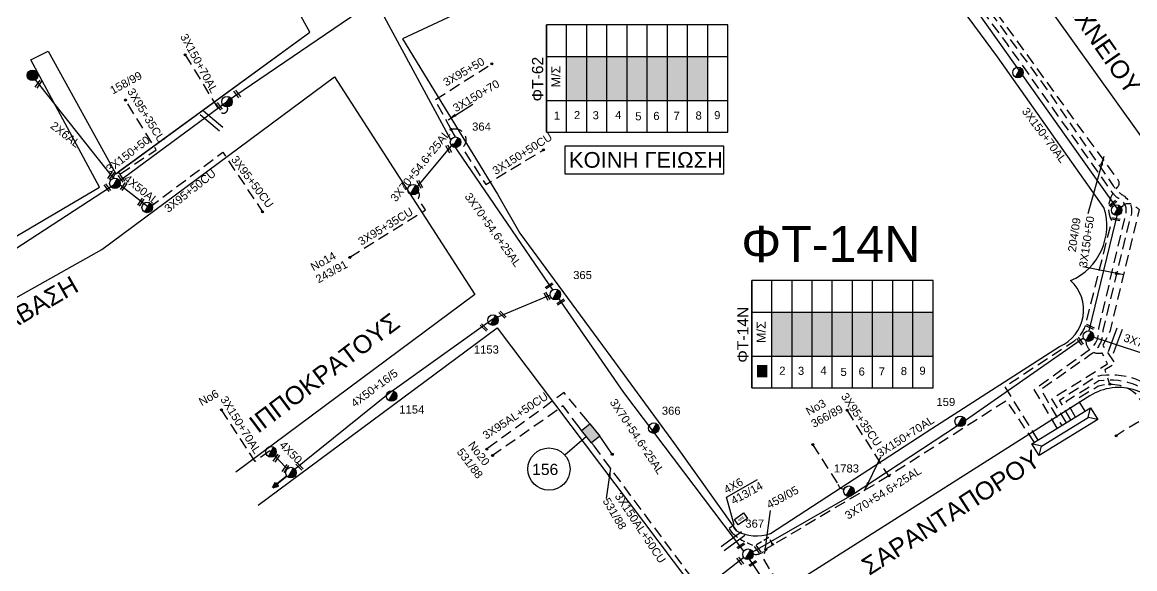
# Model space of a CAD drawing. Header units: millimetres. Extents: x 5010 to 7184, y -101 to 935.
# Drawn here: x 6385.2 to 6633.6, y 112.3 to 234.2 of the extents above; entities that cross this region are included whole.
import ezdxf
from ezdxf.enums import TextEntityAlignment as Align

# ---------------------------------------------------------------- set-up
doc = ezdxf.new("R2010")
doc.units = ezdxf.units.MM
doc.linetypes.add('DASHED', pattern=[19.05, 12.7, -6.35])
for name, color, linetype in [('Link Box 4 Διευθύνσεων', 7, 'Continuous'), ('Pillar OTE', 7, 'Continuous'), ('Ασφαλειοκιβώτια Χ.Τ 9 αναχωρήσεων', 7, 'Continuous'), ('Γέφυρες Εναερίου Δικτύου', 7, 'Continuous'), ('Γυμνά εναέρια ΧΤ (3Φ)   4x50AL', 7, 'Continuous'), ('Γυμνά εναέρια ΧΤ και ΦΟΠ (3Φ)   4x50+16AL', 7, 'Continuous'), ('Επίτονοι', 7, 'Continuous'), ('Επιγραφές - Σχήματα', 7, 'Continuous'), ('Καλώδια ΧΤ   2x6AL', 7, 'DASHED'), ('Καλώδια ΧΤ   3x150+50AL', 7, 'DASHED'), ('Καλώδια ΧΤ   3x150+50CU', 7, 'DASHED'), ('Καλώδια ΧΤ   3x150+70AL', 7, 'DASHED'), ('Καλώδια ΧΤ   3x150AL+50CU', 7, 'DASHED'), ('Καλώδια ΧΤ   3x95+35CU', 7, 'DASHED'), ('Καλώδια ΧΤ   3x95+50CU', 7, 'DASHED'), ('Καλώδια ΧΤ   3x95AL+50CU', 7, 'DASHED'), ('Μηχανική τομή', 7, 'Continuous'), ('Στύλος Ξύλινος', 7, 'Continuous'), ('Στύλος Ξύλινος @ 1', 7, 'Continuous'), ('Στύλος ΦΜ', 7, 'Continuous'), ('Στύλος ΦΜ @ 1', 7, 'Continuous'), ('Συνδέσεις', 7, 'Continuous'), ('Συνεστραμμένα ΧΤ   3x70+54.6+25AL', 7, 'SYN_LINE'), ('Τομή', 7, 'Continuous'), ('Υποσταθμός πόλεως', 7, 'Continuous'), ('Υπόβαθρο ΔΕΗ', 7, 'Continuous'), ('Υπόγεια καλώδια Παροχών ΧΤ   4x6', 7, 'DASHED')]:
    doc.layers.add(name, color=color, linetype=linetype)
doc.styles.get("Standard").update_dxf_attribs({"font": 'arial.ttf'})
doc.linetypes.add('SYN_LINE', pattern='A,0.5,-0.0001,["/\\/\\/\\/",Standard,S=0.1,R=0,X=0,Y=-0.05],-0.25', length=0.7501)
doc.dimstyles.new('ISO-25', dxfattribs={"dimtxt": 2.5, "dimasz": 2.5, "dimexe": 1.25, "dimexo": 0.625, "dimtad": 1, "dimtxsty": 'Standard', "dimcen": 2.5, "dimaunit": 2, "dimazin": 0, "dimtfac": 1, "dimtmove": 0, "dimatfit": 3, "dimfxl": 1, "dimarcsym": 0})

# ---------------------------------------------------------------- blocks, each defined once
blk = doc.blocks.new('ΑΣΦΑΛΕΙΟΚΙΒΩΤΙΟ ΥΠΟΣΤΑΘΜΟΥ 9 ΑΝΑΧΩΡΗΣΕΩΝ')
at = {"layer": 'Ασφαλειοκιβώτια Χ.Τ 9 αναχωρήσεων', "ltscale": 40}
for p, q in [((-23.8, 40.36), (24.02, 40.36)), ((-9.72, 40.36), (-9.72, -40.64)), ((9.94, 40.36), (9.94, -40.64)), ((-23.8, 31.36), (24.02, 31.36)), ((-23.8, 22.36), (24.02, 22.36)), ((-23.8, 13.36), (24.02, 13.36)), ((-23.8, 4.36), (24.02, 4.36)), ((-23.8, -4.64), (24.02, -4.64)), ((-23.8, -13.64), (24.02, -13.64)), ((-23.8, -22.64), (24.02, -22.64)), ((-23.8, -31.64), (24.02, -31.64))]:
    blk.add_line(p, q, dxfattribs=at)
at = {"layer": 'Ασφαλειοκιβώτια Χ.Τ 9 αναχωρήσεων'}
blk.add_lwpolyline([(-23.8, -40.64), (24.02, -40.64), (24.02, 40.36), (-23.8, 40.36)], close=True, dxfattribs=at)
for s, p in [('1', (-18.22, 37.06)), ('2', (-18.02, 28.07)), ('3', (-18.09, 19.73)), ('4', (-17.94, 9.66)), ('5', (-18.55, 0.71)), ('6', (-18.4, -7.35)), ('7', (-18.34, -16.37)), ('8', (-18.19, -26.2)), ('9', (-18.02, -34.53))]:
    blk.add_text(s, height=3.6, rotation=270, dxfattribs=at).set_placement(p)
at = {"layer": 'Ασφαλειοκιβώτια Χ.Τ 9 αναχωρήσεων', "ltscale": 40}
for tag, height, p in [('ΟΝΟΜΑ', 5, (-0.16, 44.31)), ('ΚΕΙΜΕΝΟ 1', 2, (17.06, 35.59)), ('ΚΕΙΜΕΝΟ 2', 2, (17.06, 26.88)), ('ΚΕΙΜΕΝΟ 3', 2, (17.06, 17.69)), ('ΚΕΙΜΕΝΟ 4', 2, (17.06, 8.71)), ('ΚΕΙΜΕΝΟ 5', 2, (17.06, -0.13)), ('ΚΕΙΜΕΝΟ 6', 2, (17.06, -9.05)), ('ΚΕΙΜΕΝΟ 7', 2, (17.06, -18.13)), ('ΚΕΙΜΕΝΟ 8', 2, (17.06, -26.85)), ('ΚΕΙΜΕΝΟ 9', 2, (17.06, -35.99)), ('ΣΧ', 2, (-0.1, -42.64))]:
    blk.add_attdef(tag, text='', height=height, dxfattribs=at).set_placement(p, align=Align.MIDDLE_CENTER)
blk = doc.blocks.new('LINK BOX 4 ΑΝΑΧΩΡΗΣΕΩΝ')
at = {"layer": 'Link Box 4 Διευθύνσεων', "ltscale": 40}
blk.add_hatch(color=256, dxfattribs=at).paths.add_polyline_path([(-3.54, 0), (-3.54, -4.67), (3.54, -4.67), (3.54, 0)])
for p, q in [((-3.54, 0), (-5.33, 0)), ((5.33, 0), (3.54, 0)), ((-3.54, -4.67), (-5.33, -4.67)), ((5.33, -4.67), (3.54, -4.67))]:
    blk.add_line(p, q, dxfattribs=at)
blk.add_lwpolyline([(-3.54, -4.67), (-3.54, 0), (3.54, 0), (3.54, -4.67)], close=True, dxfattribs=at)
blk = doc.blocks.new('ΥΠΑΡΧΩΝ ΤΣΙΜΕΝΤΕΝΙΟΣ ΣΤΥΛΟΣ')
at = {"layer": 'Στύλος ΦΜ'}
blk.add_hatch(color=256, dxfattribs=at).paths.add_polyline_path([(-1.29, -2.28, 0.574793), (2.62, 0, 0.268822), (1.3, 2.27)])
blk.add_line((-1.29, -2.28), (1.3, 2.27), dxfattribs=at)
blk.add_circle((0, 0), 2.62, dxfattribs=at)
at = {"layer": 'Στύλος ΦΜ', "flags": 4}
for tag, p in [('ΑΡΙΘΜΟΣ', (-4.68, 8.05)), ('ΤΥΠΟΣ', (-4.91, 3.03))]:
    blk.add_attdef(tag, p, '', height=4, dxfattribs=at)
blk = doc.blocks.new('ΤΟΜΗ')
at = {"layer": 'Τομή', "ltscale": 40}
for p, q in [((-5.68, 0), (5.68, 0)), ((5.68, -2.33), (-5.68, -2.33))]:
    blk.add_line(p, q, dxfattribs=at)
blk = doc.blocks.new('ΕΠΙΤΟΝΟΣ')
at = {"layer": 'Επίτονοι', "lineweight": 40, "ltscale": 40}
blk.add_hatch(color=256, dxfattribs=at).paths.add_polyline_path([(-1.13, 6.47), (0, 9.1), (1.13, 6.47)])
for p, q in [((-1.13, 6.47), (0, 9.1)), ((1.13, 6.47), (-1.13, 6.47)), ((-1.13, 6.47), (0, 6.47)), ((0, 9.1), (1.13, 6.47)), ((0, 6.47), (0, 0))]:
    blk.add_line(p, q, dxfattribs=at)
blk = doc.blocks.new('_ΣΥΝΔΕΣΗ')
at = {"layer": 'Συνδέσεις', "linetype": 'SYN_LINE', "ltscale": 40}
blk.add_hatch(color=256, dxfattribs=at).paths.add_polyline_path([(0.5, -0.01, 1), (-0.5, -0.01, 1)])
at = {"layer": 'Συνδέσεις'}
blk.add_circle((0, -0.01), 0.5, dxfattribs=at)
blk = doc.blocks.new('ΜΗΧΑΝΙΚΗ ΤΟΜΗ')
at = {"layer": 'Μηχανική τομή', "ltscale": 40}
for p, q in [((-1.89, 0.78), (1.89, 0.78)), ((1.89, 0), (-1.89, 0))]:
    blk.add_line(p, q, dxfattribs=at)
blk = doc.blocks.new('ΥΠΑΡΧΩΝ ΞΥΛΙΝΟΣ ΣΤΥΛΟΣ')
at = {"layer": 'Στύλος Ξύλινος'}
h = blk.add_hatch(color=7, dxfattribs=at)
h.paths.add_polyline_path([(-2.62, 0, 0.270008), (-1.29, -2.28), (1.3, 2.27, 0.576266)])
h.paths.add_polyline_path([(-1.29, -2.28, 0.574793), (2.62, 0, 0.268822), (1.3, 2.27)])
at = {"layer": 'Στύλος Ξύλινος', "color": 7}
blk.add_line((-1.29, -2.28), (1.3, 2.27), dxfattribs=at)
blk.add_circle((0, 0), 2.62, dxfattribs=at)
at = {"layer": 'Στύλος Ξύλινος', "flags": 4}
for tag, p in [('ΑΡΙΘΜΟΣ', (-4.91, 8.6)), ('ΤΥΠΟΣ', (-4.85, 3.39))]:
    blk.add_attdef(tag, p, '', height=4, dxfattribs=at)
blk = doc.blocks.new('PILLAR ΟΤΕ')
at = {"layer": 'Pillar OTE', "ltscale": 40}
blk.add_lwpolyline([(-3.31, 2.02), (3.39, 2.02), (3.39, -1.99), (-3.31, -1.99)], close=True, dxfattribs=at)
at = {"layer": 'Pillar OTE', "insert": (-1.81, 0.71), "char_height": 1.3575, "width": 109.961, "attachment_point": 1}
blk.add_mtext('{\\fArial|b1|i0|c161|p34;OTE}', dxfattribs=at)

msp = doc.modelspace()

# ---------------------------------------------------------------- hatches: boundary and pattern name
at = {"layer": 'Pillar OTE', "ltscale": 40}
h = msp.add_hatch(color=256, dxfattribs=at)
h.dxf.hatch_style = 1
h.paths.add_polyline_path([(6553, 117.72), (6552.54, 118.05), (6552.58, 117.47)])
at = {"layer": 'Ασφαλειοκιβώτια Χ.Τ 9 αναχωρήσεων'}
for color, points in [(30, [(6506.71, 216.74), (6511.21, 216.74), (6511.21, 226.57), (6506.71, 226.57)]), (27, [(6511.21, 226.57), (6511.21, 216.74), (6515.71, 216.74), (6515.71, 226.57)]), (173, [(6515.71, 226.57), (6515.71, 216.74), (6520.21, 216.74), (6520.21, 226.57)]), (85, [(6520.21, 226.57), (6520.21, 216.74), (6524.71, 216.74), (6524.71, 226.57)]), (151, [(6524.71, 226.57), (6524.71, 216.74), (6529.21, 216.74), (6529.21, 226.57)]), (1, [(6529.21, 226.57), (6529.21, 216.74), (6533.71, 216.74), (6533.71, 226.57)]), (2, [(6533.71, 226.57), (6533.71, 216.74), (6538.21, 216.74), (6538.21, 226.57)]), (173, [(6557.04, 169.55), (6557.04, 159.72), (6561.54, 159.72), (6561.54, 169.55)]), (1, [(6561.54, 169.55), (6561.54, 159.72), (6566.04, 159.72), (6566.04, 169.55)]), (30, [(6566.04, 169.55), (6566.04, 159.72), (6570.54, 159.72), (6570.54, 169.55)]), (5, [(6570.54, 169.55), (6570.54, 159.72), (6575.04, 159.72), (6575.04, 169.55)]), (27, [(6575.04, 169.55), (6575.04, 159.72), (6579.54, 159.72), (6579.54, 169.55)]), (6, [(6579.54, 169.55), (6579.54, 159.72), (6584.04, 159.72), (6584.04, 169.55)]), (151, [(6584.04, 169.55), (6584.04, 159.72), (6588.54, 159.72), (6588.54, 169.55)]), (85, [(6549.24, 155.01), (6551.54, 155.01), (6551.54, 157.72), (6549.24, 157.72)])]:
    msp.add_hatch(color=color, dxfattribs=at).paths.add_polyline_path(points)
at = {"layer": 'Ασφαλειοκιβώτια Χ.Τ 9 αναχωρήσεων', "lineweight": 30}
msp.add_hatch(color=85, dxfattribs=at).paths.add_polyline_path([(6552.54, 169.55), (6552.54, 159.72), (6557.04, 159.72), (6557.04, 169.55)])

# ---------------------------------------------------------------- linework, layer by layer
at = {"layer": 'Pillar OTE', "ltscale": 40}
msp.add_lwpolyline([(6552.58, 117.47), (6552.54, 118.05), (6553, 117.72), (6552.58, 117.47)], dxfattribs=at)
at = {"layer": 'Γέφυρες Εναερίου Δικτύου', "color": 1, "linetype": 'DASHED', "ltscale": 0.2, "flags": 128}
for points in [[(6630.49, 192.96), (6630.94, 193.35, -0.330058), (6633.04, 193.55, -0.040748), (6634.54, 192.46), (6627.99, 165.16), (6626.4, 162.15), (6629.16, 158), (6626.85, 156.63), (6627.95, 153.47)], [(6622.46, 147.42), (6620.72, 150.22), (6625.32, 152.99, -0.266678), (6633.63, 151.46), (6637.25, 146.8), (6629.4, 141.97)]]:
    msp.add_lwpolyline(points, format="xyb", dxfattribs=at)
at = {"layer": 'Γέφυρες Εναερίου Δικτύου', "color": 30, "linetype": 'DASHED', "ltscale": 0.2, "flags": 128}
msp.add_lwpolyline([(6618.31, 144.87), (6615.03, 150.18), (6627.48, 158.01), (6626.29, 160.39, -0.540274), (6622.75, 163.36, -0.540274)], format="xyb", dxfattribs=at)
at = {"layer": 'Γέφυρες Εναερίου Δικτύου', "color": 27, "linetype": 'DASHED', "ltscale": 0.2, "flags": 128}
msp.add_lwpolyline([(6509.52, 143.84), (6505.93, 148.6), (6490.2, 137.53)], dxfattribs=at)
at = {"layer": 'Γέφυρες Εναερίου Δικτύου', "flags": 128}
msp.add_lwpolyline([(6516.92, 137.81), (6514.66, 141.12)], dxfattribs=at)
at = {"layer": 'Γέφυρες Εναερίου Δικτύου', "color": 30, "linetype": 'DASHED', "ltscale": 0.2, "flags": 128}
msp.add_lwpolyline([(6561.63, 139.98), (6567.34, 131.09)], dxfattribs=at)
at = {"layer": 'Γέφυρες Εναερίου Δικτύου', "color": 30, "linetype": 'DASHED', "ltscale": 0.2}
msp.add_arc((6568.62, 131.39), 1.31, 193.2621, 272.5287, dxfattribs=at)
at = {"layer": 'Γυμνά εναέρια ΧΤ (3Φ)   4x50AL', "color": 1, "linetype": 'SYN_LINE', "ltscale": 20, "flags": 128}
msp.add_lwpolyline([(6406.38, 198.49), (6413.56, 192.91)], dxfattribs=at)
at = {"layer": 'Γυμνά εναέρια ΧΤ (3Φ)   4x50AL', "color": 85, "flags": 128}
msp.add_lwpolyline([(6444.33, 134.55), (6440.46, 138.57)], dxfattribs=at)
at = {"layer": 'Γυμνά εναέρια ΧΤ και ΦΟΠ (3Φ)   4x50+16AL', "color": 85, "flags": 128}
for points in [[(6464.04, 239.05), (6430.76, 216.42)], [(6490.23, 167.95), (6467.23, 151.55), (6445.12, 133.72)]]:
    msp.add_lwpolyline(points, dxfattribs=at)
at = {"layer": 'Γυμνά εναέρια ΧΤ και ΦΟΠ (3Φ)   4x50+16AL', "color": 1, "flags": 128}
msp.add_lwpolyline([(6327.61, 152.06), (6349.57, 163.32), (6375.57, 178.44), (6406.38, 198.49), (6430.76, 216.42)], dxfattribs=at)
at = {"layer": 'Επιγραφές - Σχήματα', "linetype": 'Continuous', "ltscale": 0.2}
msp.add_line((6511.18, 141.75), (6506.34, 137.59), dxfattribs=at)
at = {"layer": 'Επιγραφές - Σχήματα', "color": 190}
msp.add_lwpolyline([(6506.29, 200.42), (6541.81, 200.42), (6541.81, 206.59), (6506.29, 206.59)], close=True, dxfattribs=at)
at = {"layer": 'Επιγραφές - Σχήματα', "linetype": 'Continuous', "ltscale": 0.2}
msp.add_circle((6502.77, 134.52), 4.71, dxfattribs=at)
at = {"layer": 'Καλώδια ΧΤ   2x6AL', "color": 1, "linetype": 'SYN_LINE', "ltscale": 20, "flags": 128}
msp.add_lwpolyline([(6387.34, 222.35), (6405.57, 199.38)], dxfattribs=at)
at = {"layer": 'Καλώδια ΧΤ   3x150+50AL', "color": 7, "linetype": 'DASHED', "ltscale": 0.2}
msp.add_lwpolyline([(6544.66, 120.73), (6544.08, 121.54)], dxfattribs=at)
at = {"layer": 'Καλώδια ΧΤ   3x150+50CU', "color": 85, "linetype": 'DASHED', "ltscale": 0.2, "flags": 128}
msp.add_lwpolyline([(6480.97, 210.31, -0.746018), (6483.73, 206.49, 0.339527), (6483.73, 205.7), (6488.68, 198), (6501.53, 205.74)], format="xyb", dxfattribs=at)
at = {"layer": 'Καλώδια ΧΤ   3x150+70AL', "color": 151, "linetype": 'DASHED', "ltscale": 0.2, "flags": 128}
msp.add_lwpolyline([(6554.56, 280.32), (6549.67, 277.84), (6552.72, 271.65), (6563.44, 276.85, -0.433916), (6565.13, 280.36, -0.632185), (6570.79, 276.98, 0.193184), (6571.09, 275.94), (6594, 246.3), (6612.89, 220.7), (6628.76, 197.73, 0.096468), (6630.95, 195.59, -0.358283), (6632.52, 190.51), (6626.44, 165.45, -0.249108), (6623.61, 159.97), (6612.61, 152.21), (6617.27, 144.23)], format="xyb", dxfattribs=at)
at = {"layer": 'Καλώδια ΧΤ   3x150+70AL', "color": 5, "linetype": 'DASHED', "ltscale": 0.2, "flags": 128}
msp.add_lwpolyline([(6612, 140.99), (6604.58, 152.93), (6619.93, 163.06, 0.159768), (6622.51, 166.41), (6628.42, 189.86, -0.318065), (6629.71, 197.38, 0.396286), (6629.76, 199.13), (6604.24, 234.26), (6572.69, 276.47, 0.876078), (6568.34, 277.98)], format="xyb", dxfattribs=at)
at = {"layer": 'Καλώδια ΧΤ   3x150+70AL', "color": 6, "linetype": 'DASHED', "ltscale": 0.2, "flags": 128}
msp.add_lwpolyline([(6616.27, 143.62), (6611.11, 152.26), (6623.45, 161.17, 0.271883), (6625.51, 165.85), (6631.58, 191.51, 0.351321), (6629.96, 194.91, -0.14263), (6628.75, 196.01), (6604.97, 229.56), (6592.16, 246.67), (6569.56, 276.72)], format="xyb", dxfattribs=at)
at = {"layer": 'Καλώδια ΧΤ   3x150+70AL', "color": 1, "linetype": 'DASHED', "ltscale": 0.2, "flags": 128}
msp.add_lwpolyline([(6421.56, 226.91), (6429.24, 214.39, 1.048671), (6430.86, 215.49, -2.00331)], format="xyb", dxfattribs=at)
at = {"layer": 'Καλώδια ΧΤ   3x150+70AL', "color": 173, "linetype": 'DASHED', "ltscale": 0.2, "flags": 128}
msp.add_lwpolyline([(6620.3, 146.09), (6618.25, 149.69), (6625.57, 154.25, -0.284862), (6640.55, 147.96), (6641.5, 146.55), (6671.15, 162.32), (6682.78, 168.41, -0.699628), (6681.52, 171.72), (6679.21, 175.74), (6688.07, 181.39)], format="xyb", dxfattribs=at)
at = {"layer": 'Καλώδια ΧΤ   3x150+70AL', "color": 85, "linetype": 'DASHED', "ltscale": 0.2, "flags": 128}
msp.add_lwpolyline([(6619.31, 145.48), (6616.77, 149.93), (6625.04, 155.25, -0.285178), (6640.74, 149.56), (6642.03, 147.8), (6653.8, 154.29)], format="xyb", dxfattribs=at)
msp.add_lwpolyline([(6440.46, 138.57), (6440.46, 138.57), (6437.18, 136.2), (6429.67, 147.76)], dxfattribs=at)
at = {"layer": 'Καλώδια ΧΤ   3x150AL+50CU', "color": 27, "linetype": 'DASHED', "ltscale": 0.2, "flags": 128}
msp.add_lwpolyline([(6578.62, 132.99), (6551.14, 116.62), (6550.52, 114.65), (6556.13, 105.46), (6554.52, 103.03), (6553.17, 102), (6555.78, 98.55), (6554.47, 98.16), (6553.04, 100.05), (6546.85, 96.53), (6543.59, 99.98), (6542.73, 99.44), (6512.84, 139.67)], dxfattribs=at)
at = {"layer": 'Καλώδια ΧΤ   3x150AL+50CU', "color": 27, "linetype": 'DASHED', "ltscale": 0.2}
msp.add_arc((6549.02, 118.03), 2.55, 255.5813, 326.5119, dxfattribs=at)
at = {"layer": 'Καλώδια ΧΤ   3x95+35CU', "color": 1, "linetype": 'DASHED', "ltscale": 0.2, "flags": 128}
msp.add_lwpolyline([(6407.1, 200.4), (6415.06, 205.77), (6408.22, 216.85)], dxfattribs=at)
at = {"layer": 'Καλώδια ΧΤ   3x95+35CU', "color": 85, "linetype": 'DASHED', "ltscale": 0.2, "flags": 128}
msp.add_lwpolyline([(6458.29, 181.76), (6475.21, 192.35), (6473.57, 194.89, 0.647905), (6472.75, 196.77)], format="xyb", dxfattribs=at)
at = {"layer": 'Καλώδια ΧΤ   3x95+35CU', "color": 27, "linetype": 'DASHED', "ltscale": 0.2, "flags": 128}
msp.add_lwpolyline([(6611.14, 140.46), (6604.97, 149.81), (6578.62, 132.99), (6569.23, 147.86)], dxfattribs=at)
at = {"layer": 'Καλώδια ΧΤ   3x95+35CU', "color": 1, "linetype": 'DASHED', "ltscale": 0.2}
msp.add_arc((6406.57, 199.54), 1.01, 58.2784, 189.0478, dxfattribs=at)
at = {"layer": 'Καλώδια ΧΤ   3x95+50CU', "color": 85, "linetype": 'DASHED', "ltscale": 0.2, "flags": 128}
msp.add_lwpolyline([(6480.97, 210.31), (6477.35, 216.91), (6490, 224.92)], dxfattribs=at)
at = {"layer": 'Καλώδια ΧΤ   3x95+50CU', "color": 1, "linetype": 'DASHED', "ltscale": 0.2, "flags": 128}
msp.add_lwpolyline([(6413.56, 192.91), (6429.97, 205.22), (6438.85, 191.89)], dxfattribs=at)
at = {"layer": 'Καλώδια ΧΤ   3x95AL+50CU', "color": 27, "linetype": 'DASHED', "ltscale": 0.2, "flags": 128}
msp.add_lwpolyline([(6511.35, 145.29), (6506.15, 151.57), (6488.89, 138.98)], dxfattribs=at)
at = {"layer": 'Συνεστραμμένα ΧΤ   3x70+54.6+25AL', "color": 1, "linetype": 'SYN_LINE', "ltscale": 20, "flags": 128}
msp.add_lwpolyline([(6567.04, 277.49), (6598.79, 235.9), (6629.82, 192.26), (6629.82, 192.26)], dxfattribs=at)
at = {"layer": 'Συνεστραμμένα ΧΤ   3x70+54.6+25AL', "color": 85, "linetype": 'SYN_LINE', "ltscale": 20, "flags": 128}
for points in [[(6480.88, 207.98), (6464.04, 239.05)], [(6503.64, 174.5), (6481.44, 206.95), (6481.37, 207.08)], [(6546.28, 116.24), (6519.51, 151.59), (6504.13, 173.79)], [(6623.11, 164.42), (6653.8, 154.29)]]:
    msp.add_lwpolyline(points, dxfattribs=at)
at = {"layer": 'Συνεστραμμένα ΧΤ   3x70+54.6+25AL', "color": 85, "linetype": 'DASHED', "ltscale": 0.2, "flags": 128}
msp.add_lwpolyline([(6481.89, 208.62), (6480.97, 210.31)], dxfattribs=at)
at = {"layer": 'Συνεστραμμένα ΧΤ   3x70+54.6+25AL', "color": 85, "linetype": 'SYN_LINE', "ltscale": 15, "flags": 128}
for points in [[(6472.75, 196.77), (6481.37, 207.08)], [(6503.02, 173.32), (6490.23, 167.95)]]:
    msp.add_lwpolyline(points, dxfattribs=at)
at = {"layer": 'Συνεστραμμένα ΧΤ   3x70+54.6+25AL', "color": 30, "linetype": 'SYN_LINE', "ltscale": 20, "flags": 128}
for points in [[(6629.82, 192.26), (6623.33, 165.35)], [(6622.12, 163.74), (6595.05, 144.86), (6594.05, 144.2)], [(6594, 144.17), (6570.31, 128.65)], [(6569.88, 128.4), (6547.15, 115.41)], [(6546.29, 114.77), (6518.46, 92.97)], [(6560.84, 94.72), (6546.98, 115.31)]]:
    msp.add_lwpolyline(points, dxfattribs=at)
msp.add_lwpolyline([(6623.11, 164.42), (6623.11, 164.42)], close=True, dxfattribs=at)
at = {"layer": 'Υποσταθμός πόλεως', "linetype": 'Continuous', "ltscale": 40}
msp.add_lwpolyline([(6610.61, 140.13), (6623.67, 148.17), (6625.28, 145.56), (6612.22, 137.52)], close=True, dxfattribs=at)
for points in [[(6623.17, 146.06), (6623.67, 148.17)], [(6612.72, 139.63), (6623.17, 146.06)], [(6625.28, 145.56), (6623.17, 146.06)], [(6612.72, 139.63), (6610.61, 140.13)], [(6612.22, 137.52), (6612.72, 139.63)]]:
    msp.add_lwpolyline(points, dxfattribs=at)
at = {"layer": 'Υπόβαθρο ΔΕΗ', "flags": 128}
for points in [[(6251.75, 265.28), (6287.97, 212.06), (6327.56, 153.78), (6374.46, 180.97), (6402.46, 197.41), (6387.11, 225.81), (6390.95, 227.77), (6406.06, 200.41), (6449.42, 231.99), (6422.93, 279.91), (6403.59, 315.47), (6359.3, 301.02), (6305.7, 284.03), (6251.75, 265.28)], [(6406.59, 200.8), (6449.42, 231.99), (6422.93, 279.91), (6403.59, 315.47), (6359.3, 301.02), (6305.7, 284.03), (6251.75, 265.28)], [(6586.27, 290.01), (6584.28, 278.23), (6615.31, 236.05), (6643.88, 196.27), (6648.53, 198.72), (6656.91, 235.87), (6669.1, 289.78), (6672.41, 304.37), (6668.64, 307.82), (6625.22, 298.26), (6586.27, 290.01)], [(6586.27, 290.01), (6584.28, 278.23), (6615.31, 236.05), (6643.88, 196.27), (6648.53, 198.72), (6656.91, 235.87), (6669.1, 289.78), (6672.41, 304.37), (6668.64, 307.82), (6625.22, 298.26), (6586.27, 290.01)], [(6251.75, 265.28), (6287.97, 212.06), (6327.56, 153.78), (6374.46, 180.97), (6402.46, 197.41), (6387.11, 225.81), (6390.95, 227.77), (6406.06, 200.41)], [(6486.2, -80.08), (6449.31, -25.35), (6414.91, 25.23), (6371.44, 90.07), (6333.92, 144.79), (6402.96, 183.51), (6454.91, 222.06), (6486.21, 173.46), (6432.9, 133.84)], [(6486.2, -80.08), (6449.31, -25.35), (6414.91, 25.23), (6371.44, 90.07), (6333.92, 144.79), (6402.96, 183.51), (6454.91, 222.06), (6486.21, 173.46), (6432.9, 133.84)], [(6437.83, 126.5), (6491.22, 166.04), (6540.31, 100.98), (6549.99, 88), (6506.8, 56.92), (6510.86, 50.79), (6554.57, 82.13), (6613.86, 3.51), (6584.31, -37.38), (6551.47, -81.75)], [(6437.83, 126.5), (6491.22, 166.04), (6540.31, 100.98), (6549.99, 88), (6506.8, 56.92), (6510.86, 50.79), (6554.57, 82.13), (6613.86, 3.51), (6584.31, -37.38), (6551.47, -81.75)], [(6542.4, 128.23), (6549.33, 132.2)]]:
    msp.add_lwpolyline(points, dxfattribs=at)
for points in [[(6470.09, 230.54), (6491.3, 195.88), (6496.28, 187.13), (6516.6, 159.54), (6530.81, 140.17), (6544.66, 120.73, 0.213736), (6552.24, 120.15), (6588.29, 143.57), (6616.77, 161.88, 0.544418), (6619.24, 176.58, 0.385819), (6626.68, 192.91), (6602.88, 226.49), (6578.22, 259.95), (6566.6, 275.89), (6531.7, 259.2), (6497.95, 243.61), (6470.09, 230.54)], [(6470.09, 230.54), (6491.3, 195.88), (6496.28, 187.13), (6516.6, 159.54), (6530.81, 140.17), (6544.66, 120.73, 0.213736), (6552.24, 120.15), (6588.29, 143.57), (6616.77, 161.88, 0.544418), (6619.24, 176.58, 0.385819), (6626.68, 192.91), (6602.88, 226.49), (6578.22, 259.95), (6566.6, 275.89), (6531.7, 259.2), (6497.95, 243.61), (6470.09, 230.54)], [(6622.93, 150.47), (6560.03, 110.63, 0.391239), (6558.33, 101.01), (6590.93, 57.06), (6665.53, 107.13), (6692.8, 124.41, 0.510923), (6694.65, 129.15), (6675.54, 159.3, 0.250103), (6667.25, 159.44, -0.011728), (6641.11, 145.46, 0.474115), (6622.93, 150.47, 4.058174)], [(6622.93, 150.47), (6560.03, 110.63, 0.391239), (6558.33, 101.01), (6590.93, 57.06), (6665.53, 107.13), (6692.8, 124.41, 0.510923), (6694.65, 129.15), (6675.54, 159.3, 0.250103), (6667.25, 159.44, -0.011728), (6641.11, 145.46, 0.474115), (6622.93, 150.47, 4.058174)]]:
    msp.add_lwpolyline(points, format="xyb", dxfattribs=at)
at = {"layer": 'Υπόγεια καλώδια Παροχών ΧΤ   4x6', "color": 27, "linetype": 'DASHED', "ltscale": 0.1}
msp.add_lwpolyline([(6552.77, 117.67), (6551.86, 119.24), (6548.71, 117.4, -0.105369), (6543.85, 120.15), (6543.01, 121.33), (6544.67, 122.52)], format="xyb", dxfattribs=at)

# ---------------------------------------------------------------- block references
at = {"layer": 'Link Box 4 Διευθύνσεων', "xscale": 0.5000000000001237, "yscale": 0.5000000000001237, "zscale": 0.5000000000001237, "rotation": 308.5348917796785}
msp.add_blockref('LINK BOX 4 ΑΝΑΧΩΡΗΣΕΩΝ', (6513, 143.21), dxfattribs=at)
at = {"layer": 'Pillar OTE', "xscale": 0.375, "yscale": 0.375, "zscale": 0.375, "rotation": 34.91692783484422}
msp.add_blockref('PILLAR ΟΤΕ', (6545.63, 123.38), dxfattribs=at)
at = {"layer": 'Ασφαλειοκιβώτια Χ.Τ 9 αναχωρήσεων', "xscale": 0.5, "yscale": 0.5, "zscale": 0.5, "rotation": 90}
for p, values in [((6522.39, 221.6), {'ΟΝΟΜΑ': 'ΦΤ-62'}), ((6568.22, 164.58), {'ΟΝΟΜΑ': 'ΦΤ-14Ν'})]:
    msp.add_blockref('ΑΣΦΑΛΕΙΟΚΙΒΩΤΙΟ ΥΠΟΣΤΑΘΜΟΥ 9 ΑΝΑΧΩΡΗΣΕΩΝ', p, dxfattribs=at).add_auto_attribs(values)
at = {"layer": 'Επίτονοι', "xscale": 0.4499999999998766, "yscale": 0.4499999999998766, "zscale": 0.4499999999998766, "rotation": 129.5145947531894}
msp.add_blockref('ΕΠΙΤΟΝΟΣ', (6444.28, 132.97), dxfattribs=at)
msp.add_blockref('ΕΠΙΤΟΝΟΣ', (6444.28, 132.97), dxfattribs=at)
at = {"layer": 'Μηχανική τομή'}
for p, xscale, yscale, zscale, rotation in [((6388.64, 220.48), 0.4999999999999438, 0.4999999999999438, 0.4999999999999438, 235.4844649829978), ((6433.01, 218.08), 0.4999999999998079, 0.4999999999998079, 0.4999999999998079, 306.3823561473163), ((6428.94, 215.33), 0.4999999999998079, 0.4999999999998079, 0.4999999999998079, 306.3823561473163), ((6480.22, 205.82), 0.5000000000000329, 0.5000000000000329, 0.5000000000000329, 299.3799815595909), ((6404.82, 200.12), 0.4999999999999438, 0.4999999999999438, 0.4999999999999438, 235.4844649829978), ((6407.13, 199.29), 0.4999999999998079, 0.4999999999998079, 0.4999999999998079, 306.3823561473163), ((6473.75, 197.97), 0.5000000000000329, 0.5000000000000329, 0.5000000000000329, 299.3799815595909), ((6404.04, 197.19), 0.4999999999998079, 0.4999999999998079, 0.4999999999998079, 306.3823561473163), ((6407.67, 197.68), 0.4999999999999438, 0.4999999999999438, 0.4999999999999438, 235.4844649829978), ((6411.51, 194.18), 0.4999999999999438, 0.4999999999999438, 0.4999999999999438, 235.4844649829978), ((6628.55, 193.93), 0.4999999999998672, 0.4999999999998672, 0.4999999999998672, 218.7756453923402), ((6629.37, 190.49), 0.4999999999997477, 0.4999999999997477, 0.4999999999997477, 168.6996947120458), ((6502.15, 172.95), 0.5000000000000329, 0.5000000000000329, 0.5000000000000329, 299.3799815595909), ((6502.7, 175.55), 0.4999999999997703, 0.4999999999997703, 0.4999999999997703, 213.6143585058849), ((6505.29, 171.95), 0.4999999999997703, 0.4999999999997703, 0.4999999999997703, 213.6143585058849), ((6492.28, 168.82), 0.5000000000000455, 0.5000000000000455, 0.5000000000000455, 316.0174224419509), ((6488.13, 165.97), 0.5000000000000455, 0.5000000000000455, 0.5000000000000455, 316.0174224419509), ((6623.66, 166.42), 0.4999999999997568, 0.4999999999997568, 0.4999999999997568, 154.1321321215138), ((6621.49, 163.15), 0.4999999999997174, 0.4999999999997174, 0.4999999999997174, 126.3420224381567), ((6441.77, 137.06), 0.4999999999999438, 0.4999999999999438, 0.4999999999999438, 235.4844649829978), ((6443.77, 134.77), 0.4999999999999438, 0.4999999999999438, 0.4999999999999438, 235.4844649829978), ((6446.94, 134.96), 0.5000000000000455, 0.5000000000000455, 0.5000000000000455, 316.0174224419509), ((6545.5, 117.57), 0.4999999999997703, 0.4999999999997703, 0.4999999999997703, 213.6143585058849), ((6549.54, 116.75), 0.4999999999997174, 0.4999999999997174, 0.4999999999997174, 126.3420224381567), ((6545.62, 114.13), 0.4999999999997174, 0.4999999999997174, 0.4999999999997174, 126.3420224381567), ((6548.21, 113.6), 0.4999999999997703, 0.4999999999997703, 0.4999999999997703, 213.6143585058849)]:
    msp.add_blockref('ΜΗΧΑΝΙΚΗ ΤΟΜΗ', p, dxfattribs=dict(at, xscale=xscale, yscale=yscale, zscale=zscale, rotation=rotation))
at = {"layer": 'Στύλος Ξύλινος @ 1', "ltscale": 40, "xscale": 0.4499999999998181, "yscale": 0.4499999999998181, "zscale": 0.4499999999998181}
msp.add_blockref('ΥΠΑΡΧΩΝ ΞΥΛΙΝΟΣ ΣΤΥΛΟΣ', (6387.48, 222.37), dxfattribs=at)
at = {"layer": 'Στύλος ΦΜ @ 1', "ltscale": 40, "xscale": 0.4499999999998181, "yscale": 0.4499999999998181, "zscale": 0.4499999999998181}
for p in [(6607.48, 223), (6607.48, 223), (6430.9, 216.48), (6430.9, 216.48), (6405.88, 198.26), (6405.88, 198.26), (6472.46, 196.85), (6472.46, 196.85), (6413.09, 192.89), (6413.09, 192.89), (6629.52, 192.3), (6629.52, 192.3), (6623.22, 164.18), (6623.22, 164.18), (6440.72, 138.36), (6440.72, 138.36), (6445.17, 133.73), (6445.17, 133.73)]:
    msp.add_blockref('ΥΠΑΡΧΩΝ ΤΣΙΜΕΝΤΕΝΙΟΣ ΣΤΥΛΟΣ', p, dxfattribs=at)
at = {"layer": 'Στύλος ΦΜ @ 1', "ltscale": 40}
ref = msp.add_blockref('ΥΠΑΡΧΩΝ ΤΣΙΜΕΝΤΕΝΙΟΣ ΣΤΥΛΟΣ', (6481.93, 207.44), dxfattribs=dict(at, xscale=0.4499999999998181, yscale=0.4499999999998181, zscale=0.4499999999998181))
ref.add_attrib('ΤΥΠΟΣ', '364', (6485.62, 210.03), dxfattribs={"layer": 'Στύλος ΦΜ', "height": 1.8, "flags": 4})
ref = msp.add_blockref('ΥΠΑΡΧΩΝ ΤΣΙΜΕΝΤΕΝΙΟΣ ΣΤΥΛΟΣ', (6481.93, 207.44), dxfattribs=dict(at, xscale=0.4499999999998181, yscale=0.4499999999998181, zscale=0.4499999999998181))
ref.add_attrib('ΤΥΠΟΣ', '364', (6485.62, 210.03), dxfattribs={"layer": 'Στύλος ΦΜ', "height": 1.8, "flags": 4})
ref = msp.add_blockref('ΥΠΑΡΧΩΝ ΤΣΙΜΕΝΤΕΝΙΟΣ ΣΤΥΛΟΣ', (6504.19, 173.46), dxfattribs=dict(at, xscale=0.4499999999998181, yscale=0.4499999999998181, zscale=0.4499999999998181))
ref.add_attrib('ΤΥΠΟΣ', '365', (6508.18, 176.91), dxfattribs={"layer": 'Στύλος ΦΜ', "height": 1.8, "flags": 4})
ref = msp.add_blockref('ΥΠΑΡΧΩΝ ΤΣΙΜΕΝΤΕΝΙΟΣ ΣΤΥΛΟΣ', (6504.19, 173.46), dxfattribs=dict(at, xscale=0.4499999999998181, yscale=0.4499999999998181, zscale=0.4499999999998181))
ref.add_attrib('ΤΥΠΟΣ', '365', (6508.18, 176.91), dxfattribs={"layer": 'Στύλος ΦΜ', "height": 1.8, "flags": 4})
ref = msp.add_blockref('ΥΠΑΡΧΩΝ ΤΣΙΜΕΝΤΕΝΙΟΣ ΣΤΥΛΟΣ', (6490.29, 167.76), dxfattribs=dict(at, xscale=0.4499999999998181, yscale=0.4499999999998181, zscale=0.4499999999998181))
ref.add_attrib('ΤΥΠΟΣ', '1153', (6486, 160.29), dxfattribs={"layer": 'Στύλος ΦΜ', "height": 1.8, "flags": 4})
ref = msp.add_blockref('ΥΠΑΡΧΩΝ ΤΣΙΜΕΝΤΕΝΙΟΣ ΣΤΥΛΟΣ', (6490.29, 167.76), dxfattribs=dict(at, xscale=0.4499999999998181, yscale=0.4499999999998181, zscale=0.4499999999998181))
ref.add_attrib('ΤΥΠΟΣ', '1153', (6486, 160.29), dxfattribs={"layer": 'Στύλος ΦΜ', "height": 1.8, "flags": 4})
ref = msp.add_blockref('ΥΠΑΡΧΩΝ ΤΣΙΜΕΝΤΕΝΙΟΣ ΣΤΥΛΟΣ', (6467.64, 150.83), dxfattribs=dict(at, xscale=0.4499999999998181, yscale=0.4499999999998181, zscale=0.4499999999998181))
ref.add_attrib('ΤΥΠΟΣ', '1154', (6469.36, 146.91), dxfattribs={"layer": 'Στύλος ΦΜ', "height": 1.8, "flags": 4})
ref = msp.add_blockref('ΥΠΑΡΧΩΝ ΤΣΙΜΕΝΤΕΝΙΟΣ ΣΤΥΛΟΣ', (6467.64, 150.83), dxfattribs=dict(at, xscale=0.4499999999998181, yscale=0.4499999999998181, zscale=0.4499999999998181))
ref.add_attrib('ΤΥΠΟΣ', '1154', (6469.36, 146.91), dxfattribs={"layer": 'Στύλος ΦΜ', "height": 1.8, "flags": 4})
ref = msp.add_blockref('ΥΠΑΡΧΩΝ ΤΣΙΜΕΝΤΕΝΙΟΣ ΣΤΥΛΟΣ', (6594.6, 145.18), dxfattribs=dict(at, xscale=0.4499999999998181, yscale=0.4499999999998181, zscale=0.4499999999998181))
ref.add_attrib('ΤΥΠΟΣ', '159', (6589.28, 148.59), dxfattribs={"layer": 'Στύλος ΦΜ', "height": 1.8, "flags": 4})
ref = msp.add_blockref('ΥΠΑΡΧΩΝ ΤΣΙΜΕΝΤΕΝΙΟΣ ΣΤΥΛΟΣ', (6594.6, 145.18), dxfattribs=dict(at, xscale=0.4499999999998181, yscale=0.4499999999998181, zscale=0.4499999999998181))
ref.add_attrib('ΤΥΠΟΣ', '159', (6589.28, 148.59), dxfattribs={"layer": 'Στύλος ΦΜ', "height": 1.8, "flags": 4})
ref = msp.add_blockref('ΥΠΑΡΧΩΝ ΤΣΙΜΕΝΤΕΝΙΟΣ ΣΤΥΛΟΣ', (6526.17, 143.66), dxfattribs=dict(at, xscale=0.4499999999998181, yscale=0.4499999999998181, zscale=0.4499999999998181))
ref.add_attrib('ΤΥΠΟΣ', '366', (6527.97, 146.64), dxfattribs={"layer": 'Στύλος ΦΜ', "height": 1.8, "flags": 4})
ref = msp.add_blockref('ΥΠΑΡΧΩΝ ΤΣΙΜΕΝΤΕΝΙΟΣ ΣΤΥΛΟΣ', (6526.17, 143.66), dxfattribs=dict(at, xscale=0.4499999999998181, yscale=0.4499999999998181, zscale=0.4499999999998181))
ref.add_attrib('ΤΥΠΟΣ', '366', (6527.97, 146.64), dxfattribs={"layer": 'Στύλος ΦΜ', "height": 1.8, "flags": 4})
ref = msp.add_blockref('ΥΠΑΡΧΩΝ ΤΣΙΜΕΝΤΕΝΙΟΣ ΣΤΥΛΟΣ', (6569.74, 129.57), dxfattribs=dict(at, xscale=0.4499999999998181, yscale=0.4499999999998181, zscale=0.4499999999998181))
ref.add_attrib('ΤΥΠΟΣ', '1783', (6566.4, 133.76), dxfattribs={"layer": 'Στύλος ΦΜ', "height": 1.8, "flags": 4})
ref = msp.add_blockref('ΥΠΑΡΧΩΝ ΤΣΙΜΕΝΤΕΝΙΟΣ ΣΤΥΛΟΣ', (6569.74, 129.57), dxfattribs=dict(at, xscale=0.4499999999998181, yscale=0.4499999999998181, zscale=0.4499999999998181))
ref.add_attrib('ΤΥΠΟΣ', '1783', (6566.4, 133.76), dxfattribs={"layer": 'Στύλος ΦΜ', "height": 1.8, "flags": 4})
ref = msp.add_blockref('ΥΠΑΡΧΩΝ ΤΣΙΜΕΝΤΕΝΙΟΣ ΣΤΥΛΟΣ', (6547.21, 115.51), dxfattribs=dict(at, xscale=0.4499999999998181, yscale=0.4499999999998181, zscale=0.4499999999998181))
ref.add_attrib('ΤΥΠΟΣ', '367', (6546.61, 121.45), dxfattribs={"layer": 'Στύλος ΦΜ', "height": 1.8, "flags": 4})
ref = msp.add_blockref('ΥΠΑΡΧΩΝ ΤΣΙΜΕΝΤΕΝΙΟΣ ΣΤΥΛΟΣ', (6547.21, 115.51), dxfattribs=dict(at, xscale=0.4499999999998181, yscale=0.4499999999998181, zscale=0.4499999999998181))
ref.add_attrib('ΤΥΠΟΣ', '367', (6546.61, 121.45), dxfattribs={"layer": 'Στύλος ΦΜ', "height": 1.8, "flags": 4})
at = {"layer": 'Συνδέσεις', "xscale": 0.4500000000000455, "yscale": 0.4500000000000455, "zscale": 0.4500000000000455}
for p in [(6421.56, 226.92), (6490, 224.93), (6408.22, 216.86), (6480.97, 210.31), (6501.56, 205.74), (6438.85, 191.9), (6458.3, 181.76), (6627.99, 153.47), (6429.67, 147.76), (6569.37, 147.69), (6629.43, 141.96), (6488.89, 138.98), (6561.67, 139.98), (6490.2, 137.54), (6516.92, 137.82), (6578.65, 132.99), (6551.18, 116.62)]:
    msp.add_blockref('_ΣΥΝΔΕΣΗ', p, dxfattribs=at)
at = {"layer": 'Τομή'}
for p, xscale, yscale, zscale, rotation in [((6427.84, 212.62), 0.5000000000000134, 0.5000000000000134, 0.5000000000000134, 319.5212454408653), ((6427.84, 212.62), 0.5000000000000134, 0.5000000000000134, 0.5000000000000134, 319.5212454408653), ((6628.66, 163.39), 0.4999999999999895, 0.4999999999999895, 0.4999999999999895, 69.55120428118883), ((6628.66, 163.39), 0.4999999999999895, 0.4999999999999895, 0.4999999999999895, 69.55120428118883), ((6543.5, 118.92), 0.4999999999999967, 0.4999999999999967, 0.4999999999999967, 36.84651156403739), ((6543.5, 118.92), 0.4999999999999967, 0.4999999999999967, 0.4999999999999967, 36.84651156403739)]:
    msp.add_blockref('ΤΟΜΗ', p, dxfattribs=dict(at, xscale=xscale, yscale=yscale, zscale=zscale, rotation=rotation))

# ---------------------------------------------------------------- texts
at = {"layer": 'Γυμνά εναέρια ΧΤ (3Φ)   4x50AL', "ltscale": 0.2}
for s, rotation, p in [('4X50AL', 321.8155, (6411.74, 196.89)), ('4X50', 314.6417, (6445.16, 138.26))]:
    msp.add_text(s, height=1.8, rotation=rotation, dxfattribs=at).set_placement(p, align=Align.MIDDLE)
at = {"layer": 'Γυμνά εναέρια ΧΤ και ΦΟΠ (3Φ)   4x50+16AL'}
msp.add_text('4X50+16/5', height=1.8, rotation=36.7025, dxfattribs=at).set_placement((6463.78, 152.62), align=Align.MIDDLE)
at = {"layer": 'Επιγραφές - Σχήματα', "linetype": 'DASHED', "ltscale": 0.2, "attachment_point": 1}
for s, insert, char_height, width, rotation in [('ΠΟΛΥΤΕΧΝΕΙΟΥ', (6610.08, 256.18), 4, 48.5909, 304.8354), ('Μ/Σ', (6503.32, 219.68), 2, 4.1338, 90), ('158/99', (6404.53, 219.64), 1.8, 10.8079, 28.7787), ('204/09', (6618.6, 183.11), 1.8, 10.8079, 81.6168), ('Νο14', (6449.31, 180.23), 1.8, 10.8079, 28.7787), ('243/91', (6450.44, 177.5), 1.8, 10.8079, 28.7787), ('ΕΥΕΡΓ. ΓΙΑΒΑΣΗ', (6357.64, 155.68), 4, 48.5909, 29.9198), ('ΙΠΠΟΚΡΑΤΟΥΣ', (6435.4, 145.54), 4, 48.5909, 36.9482), ('Μ/Σ', (6549.15, 162.66), 2, 4.1338, 90), ('Νο6', (6424.36, 150.15), 1.8, 10.8079, 28.7787), ('Νο3', (6559.9, 147.99), 1.8, 10.8079, 28.7787), ('366/89', (6561.04, 145.26), 1.8, 10.8079, 28.7787), ('531/88', (6483.52, 139.41), 1.8, 10.8079, 307.3136), ('Νο20', (6486.05, 140.94), 1.8, 10.8079, 307.3136), ('ΣΑΡΑΝΤΑΠΟΡΟΥ', (6572.12, 114.03), 4, 48.5909, 32.9125), ('4Χ6', (6541.56, 130.53), 1.8, 10.8079, 28.7787), ('413/14', (6543.14, 128.09), 1.8, 10.8079, 28.7787), ('459/05', (6551.12, 127.17), 1.8, 10.8079, 28.7787), ('531/88', (6516.24, 128.34), 1.8, 10.8079, 300.9008)]:
    msp.add_mtext(s, dxfattribs=dict(at, insert=insert, char_height=char_height, width=width, rotation=rotation))
at = {"layer": 'Επιγραφές - Σχήματα', "color": 190, "insert": (6507.25, 205.25), "char_height": 3.5, "width": 35.1311, "attachment_point": 1}
msp.add_mtext('KOINH ΓΕΙΩΣΗ', dxfattribs=at)
at = {"layer": 'Επιγραφές - Σχήματα', "linetype": 'DASHED', "ltscale": 0.2, "insert": (6545.71, 188.74), "char_height": 8, "width": 24.9768, "attachment_point": 1}
msp.add_mtext('ΦΤ-14Ν', dxfattribs=at)
at = {"layer": 'Επιγραφές - Σχήματα', "linetype": 'Continuous', "ltscale": 0.2, "insert": (6499.03, 135.7), "char_height": 2.5, "attachment_point": 1}
msp.add_mtext('156', dxfattribs=at)
at = {"layer": 'Καλώδια ΧΤ   2x6AL', "ltscale": 0.2}
msp.add_text('2X6AL', height=1.8, rotation=321.8155, dxfattribs=at).set_placement((6394.83, 209.15), align=Align.MIDDLE)
at = {"layer": 'Καλώδια ΧΤ   3x150+50AL', "ltscale": 0.2}
msp.add_text('3X150+50', height=1.8, rotation=37.6089, dxfattribs=at).set_placement((6408.79, 204.75), align=Align.MIDDLE)
at = {"layer": 'Καλώδια ΧΤ   3x150+50AL', "linetype": 'DASHED', "ltscale": 0.2, "insert": (6621.09, 179.66), "char_height": 1.8, "width": 10.8079, "attachment_point": 1, "rotation": 81.6168}
msp.add_mtext('3Χ150+50', dxfattribs=at)
at = {"layer": 'Καλώδια ΧΤ   3x150+50CU', "ltscale": 0.2}
msp.add_text('3X150+50CU', height=1.8, rotation=32.1083, dxfattribs=at).set_placement((6496.82, 204.89), align=Align.MIDDLE)
at = {"layer": 'Καλώδια ΧΤ   3x150+70AL', "ltscale": 0.2}
for s, rotation, p in [('3X150+70AL', 298.7628, (6424.68, 225.07)), ('3X150+70', 30.4161, (6486.51, 217.8)), ('3X150+70AL', 306.9561, (6613.37, 209.03)), ('3X150+70AL', 302.1308, (6433.97, 144.38)), ('3X150+70AL', 32.7176, (6582.37, 141.8))]:
    msp.add_text(s, height=1.8, rotation=rotation, dxfattribs=at).set_placement(p, align=Align.MIDDLE)
at = {"layer": 'Καλώδια ΧΤ   3x150AL+50CU', "ltscale": 0.2}
msp.add_text('3X150AL+50CU', height=1.8, rotation=303.7152, dxfattribs=at).set_placement((6523.18, 121.4), align=Align.MIDDLE)
at = {"layer": 'Καλώδια ΧΤ   3x95+35CU', "ltscale": 0.2}
for rotation, p in [(301.5591, (6412.91, 213.41)), (31.0789, (6466.29, 188.66)), (304.619, (6572.53, 145.58))]:
    msp.add_text('3X95+35CU', height=1.8, rotation=rotation, dxfattribs=at).set_placement(p, align=Align.MIDDLE)
at = {"layer": 'Καλώδια ΧΤ   3x95+50CU', "ltscale": 0.2}
for s, rotation, p in [('3X95+50', 29.9751, (6483.77, 223.16)), ('3X95+50CU', 306.896, (6436.57, 198.62)), ('3X95+50CU', 38.2637, (6422.65, 196.6))]:
    msp.add_text(s, height=1.8, rotation=rotation, dxfattribs=at).set_placement(p, align=Align.MIDDLE)
at = {"layer": 'Καλώδια ΧΤ   3x95AL+50CU', "ltscale": 0.2}
msp.add_text('3X95AL+50CU', height=1.8, rotation=33.2686, dxfattribs=at).set_placement((6495.26, 146.43), align=Align.MIDDLE)
at = {"layer": 'Συνεστραμμένα ΧΤ   3x70+54.6+25AL', "ltscale": 20}
for rotation, p in [(51.2435, (6474.04, 202.19)), (305.6811, (6490.3, 187.9)), (341.7005, (6640.48, 160.85)), (303.7152, (6522.45, 141.79)), (32.342, (6577.35, 129.2))]:
    msp.add_text('3X70+54.6+25AL', height=1.8, rotation=rotation, dxfattribs=at).set_placement(p, align=Align.MIDDLE)

# ---------------------------------------------------------------- leaders
at = {"layer": 'Επιγραφές - Σχήματα', "ltscale": 40}
for points, override in [([(6480.25, 212.47), (6485.79, 215.95)], {"dimasz": 2, "dimtad": 0}), ([(6626.64, 204.22), (6623.07, 191.45)], {"dimasz": 2, "dimtad": 0}), ([(6631.13, 177.85), (6621.94, 179.61)], {"dimasz": 2, "dimtad": 0}), ([(6573.2, 129.64), (6576.87, 137.28)], {"dimasz": 2, "dimtad": 0}), ([(6516.55, 134.75), (6515.53, 127.99)], {"dimasz": 2, "dimtad": 0}), ([(6544.1, 122.11), (6542.4, 128.23)], {"dimasz": 1, "dimtad": 0}), ([(6551.09, 116.98), (6552.2, 125.29)], {"dimasz": 1, "dimtad": 0})]:
    msp.add_leader(points, dimstyle='ISO-25', override=override, dxfattribs=at)

doc.saveas('drawing.dxf')
